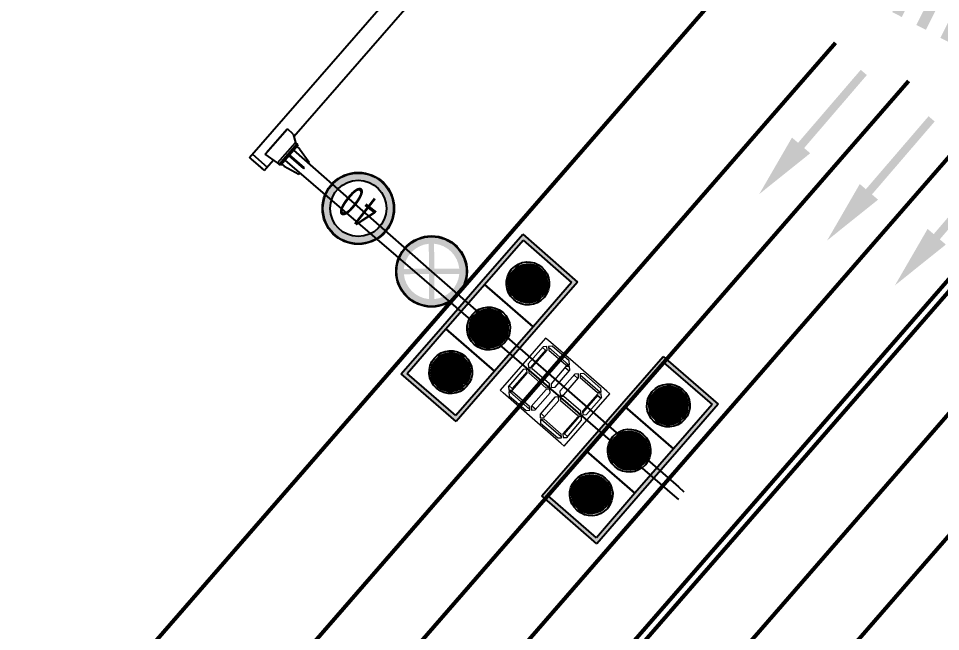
# Model space of a CAD drawing. Header units: millimetres. Extents: x 67532 to 67858, y 50657 to 50929.
# Drawn here: x 67628.37 to 67662.86, y 50736.47 to 50759.42 of the extents above; entities that cross this region are included whole.
import ezdxf

# ---------------------------------------------------------------- set-up
doc = ezdxf.new("R2010")
doc.units = ezdxf.units.MM
doc.linetypes.add('JTSS01', pattern=[6, 2, -4])
for name, color, linetype in [('@-交通信号', 7, 'Continuous'), ('@-交通标志', 7, 'Continuous'), ('@-路面边线', 7, 'Continuous')]:
    doc.layers.add(name, color=color, linetype=linetype)
doc.layers.add('@-道路标线', color=7, linetype='Continuous', lineweight=0)
doc.styles.add('标线文字样式', font='simhei.ttf')

# ---------------------------------------------------------------- blocks, each defined once
blk = doc.blocks.new('*U4')
at = {"layer": '@-路面边线'}
h = blk.add_hatch(color=256, dxfattribs=at)
h.dxf.hatch_style = 1
h.paths.add_polyline_path([(0.192, -4.01), (0.102, -0.011), (-0.297, -0.02), (-0.207, -4.019)])
blk = doc.blocks.new('*U5')
at = {"layer": '@-路面边线', "color": 0, "linetype": 'ByBlock', "lineweight": -2, "transparency": 16777216}
for p, rotation in [((67657.541, 50761.514), 151.8981054783605), ((67658.441, 50761.033), 151.89810547837), ((67659.341, 50760.553), 151.8981054783605), ((67660.24, 50760.072), 151.89810547837), ((67661.14, 50759.592), 151.89810547837), ((67662.04, 50759.112), 151.89810547837), ((67662.94, 50758.631), 151.8981054783605), ((67663.839, 50758.151), 151.8981054783605), ((67664.739, 50757.67), 151.8981054783605), ((67665.639, 50757.19), 151.8981054783605), ((67666.539, 50756.709), 151.8981054783605), ((67667.439, 50756.229), 151.8981054783605), ((67668.338, 50755.748), 151.8981054783605), ((67669.238, 50755.268), 151.8981054783605), ((67670.138, 50754.787), 151.8981054783605), ((67671.038, 50754.307), 151.8981054783605), ((67671.937, 50753.826), 151.8981054783605), ((67672.837, 50753.346), 151.8981054783605), ((67673.737, 50752.866), 151.8981054783605), ((67674.637, 50752.385), 151.8981054783605), ((67675.536, 50751.905), 151.8981054783605), ((67676.436, 50751.424), 151.8981054783605)]:
    blk.add_blockref('*U4', p, dxfattribs=dict(at, rotation=rotation))
blk = doc.blocks.new('A$C5D3B22B4')
at = {"layer": '@-交通信号'}
for p, q in [((0.441, 17.242), (1.178, 17.242)), ((0.441, 17.242), (0.441, 16.724)), ((1.178, 17.074), (0.441, 17.074)), ((1.105, 17.242), (0.515, 17.242)), ((1.105, 17.242), (0.515, 17.242)), ((0.515, 17.242), (0.515, 17.242)), ((0.515, 17.242), (0.515, 17.242)), ((0.515, 17.242), (0.515, 17.242)), ((1.178, 17.242), (1.178, 0.081)), ((-0.022, 16.635), (-0.628, 16.498)), ((0.115, 16.635), (-0.022, 16.635)), ((0.115, 16.703), (0.115, 15.694)), ((0.115, 16.703), (0.25, 16.703)), ((0.182, 16.703), (0.182, 15.694)), ((0.25, 16.703), (0.81, 16.764)), ((0.25, 16.703), (0.25, 15.694)), ((0.81, 16.764), (0.81, 15.512)), ((0.81, 15.511), (0.81, 16.694)), ((-19.019, 16.368), (-19.33, 16.367)), ((-13.857, 16.384), (-19.019, 16.368)), ((-6.759, 16.405), (-13.857, 16.384)), ((0.115, 16.441), (-6.759, 16.405)), ((-0.628, 16.498), (-0.628, 16.439)), ((-0.627, 16.22), (-0.627, 16.177)), ((-0.627, 16.22), (0.115, 16.22)), ((-19.019, 16.015), (-19.294, 16.017)), ((-13.854, 16.004), (-19.019, 16.015)), ((-6.759, 15.99), (-13.854, 16.004)), ((0.115, 15.955), (-6.759, 15.99)), ((-0.628, 15.957), (-0.628, 15.91)), ((-0.022, 15.773), (-0.628, 15.91)), ((-0.627, 16.177), (0.115, 16.177)), ((0.115, 15.773), (-0.022, 15.773)), ((0.115, 15.694), (0.25, 15.694)), ((0.515, 15.504), (0.25, 15.694)), ((0.441, 15.556), (0.441, 0.081)), ((0.515, 15.504), (0.81, 15.504))]:
    blk.add_line(p, q, dxfattribs=at)
blk = doc.blocks.new('A$C2B1B455F')
at = {"layer": '@-交通信号'}
h = blk.add_hatch(color=256, dxfattribs=at)
h.paths.add_polyline_path([(0, 2.307), (0, 0.733), (0, -0.733), (0, -2.307), (-1.816, -2.307), (-1.816, -0.733), (-1.816, 0.733), (-1.816, 2.307)])
h.paths.add_polyline_path([(-0.106, 2.2), (-0.106, 0.733), (-0.106, -0.733), (-0.106, -2.2), (-1.71, -2.2), (-1.71, -0.733), (-1.71, 0.733), (-1.71, 2.2)], flags=16)
for p, q in [((-1.816, 0.733), (-1.816, 2.307)), ((-1.816, 2.307), (0, 2.307)), ((0, 2.307), (0, 0.733)), ((-1.71, 0.733), (-1.71, 2.2)), ((-1.71, 2.2), (-0.106, 2.2)), ((-0.106, 2.2), (-0.106, 0.733)), ((-0.902, 1.535), (-1.208, 1.841)), ((-0.902, 1.547), (-1.202, 1.846)), ((-0.902, 1.559), (-1.195, 1.852)), ((-0.902, 1.571), (-1.188, 1.857)), ((-0.902, 1.583), (-1.181, 1.862)), ((-0.902, 1.595), (-1.174, 1.867)), ((-0.902, 1.607), (-1.167, 1.871)), ((-0.902, 1.619), (-1.159, 1.876)), ((-0.902, 1.631), (-1.152, 1.881)), ((-0.902, 1.643), (-1.144, 1.885)), ((-0.902, 1.655), (-1.136, 1.89)), ((-0.902, 1.667), (-1.129, 1.894)), ((-0.902, 1.679), (-1.121, 1.898)), ((-0.902, 1.691), (-1.113, 1.902)), ((-0.902, 1.703), (-1.105, 1.906)), ((-0.902, 1.715), (-1.096, 1.91)), ((-0.902, 1.727), (-1.088, 1.913)), ((-0.902, 1.739), (-1.079, 1.917)), ((-0.902, 1.751), (-1.071, 1.92)), ((-0.902, 1.763), (-1.062, 1.923)), ((-0.902, 1.776), (-1.053, 1.926)), ((-0.902, 1.788), (-1.044, 1.929)), ((-0.902, 1.8), (-1.034, 1.932)), ((-0.902, 1.812), (-1.025, 1.935)), ((-0.902, 1.824), (-1.015, 1.937)), ((-0.902, 1.836), (-1.005, 1.939)), ((-0.902, 1.848), (-0.995, 1.941)), ((-0.902, 1.86), (-0.985, 1.943)), ((-0.902, 1.872), (-0.975, 1.945)), ((-0.902, 1.884), (-0.964, 1.946)), ((-0.902, 1.896), (-0.954, 1.948)), ((-0.902, 1.908), (-0.943, 1.949)), ((-0.902, 1.92), (-0.931, 1.95)), ((-0.902, 1.932), (-0.92, 1.95)), ((-0.902, 1.944), (-0.908, 1.95)), ((-0.425, 1.467), (-0.902, 1.944)), ((-0.437, 1.467), (-0.902, 1.932)), ((-0.449, 1.467), (-0.902, 1.92)), ((-0.461, 1.467), (-0.902, 1.908)), ((-0.473, 1.467), (-0.902, 1.896)), ((-0.485, 1.467), (-0.902, 1.884)), ((-0.497, 1.467), (-0.902, 1.872)), ((-0.509, 1.467), (-0.902, 1.86)), ((-0.522, 1.467), (-0.902, 1.848)), ((-0.419, 1.473), (-0.896, 1.95)), ((-0.419, 1.486), (-0.884, 1.95)), ((-0.42, 1.498), (-0.871, 1.949)), ((-0.421, 1.511), (-0.858, 1.948)), ((-0.422, 1.525), (-0.844, 1.947)), ((-0.424, 1.539), (-0.831, 1.945)), ((-0.427, 1.553), (-0.816, 1.943)), ((-0.429, 1.568), (-0.801, 1.94)), ((-0.433, 1.584), (-0.785, 1.936)), ((-0.437, 1.6), (-0.769, 1.932)), ((-0.443, 1.618), (-0.752, 1.927)), ((-0.449, 1.636), (-0.733, 1.92)), ((-0.457, 1.656), (-0.713, 1.912)), ((-0.467, 1.678), (-0.691, 1.902)), ((-0.48, 1.704), (-0.666, 1.889)), ((-0.499, 1.734), (-0.635, 1.87)), ((-1.22, 1.467), (-1.363, 1.61)), ((-1.208, 1.467), (-1.36, 1.619)), ((-1.196, 1.467), (-1.357, 1.628)), ((-1.184, 1.467), (-1.354, 1.637)), ((-1.172, 1.467), (-1.351, 1.646)), ((-1.16, 1.467), (-1.347, 1.655)), ((-1.148, 1.467), (-1.344, 1.663)), ((-1.136, 1.467), (-1.34, 1.671)), ((-1.124, 1.467), (-1.336, 1.679)), ((-1.112, 1.467), (-1.332, 1.687)), ((-1.1, 1.467), (-1.328, 1.695)), ((-1.088, 1.467), (-1.323, 1.703)), ((-1.076, 1.467), (-1.319, 1.711)), ((-1.064, 1.467), (-1.315, 1.718)), ((-1.052, 1.467), (-1.31, 1.726)), ((-1.04, 1.467), (-1.305, 1.733)), ((-1.028, 1.467), (-1.3, 1.74)), ((-1.016, 1.467), (-1.295, 1.747)), ((-1.003, 1.467), (-1.29, 1.754)), ((-0.991, 1.467), (-1.285, 1.761)), ((-0.979, 1.467), (-1.28, 1.768)), ((-0.967, 1.467), (-1.275, 1.775)), ((-0.955, 1.467), (-1.269, 1.781)), ((-0.943, 1.467), (-1.263, 1.788)), ((-0.931, 1.467), (-1.258, 1.794)), ((-0.919, 1.467), (-1.252, 1.8)), ((-0.907, 1.467), (-1.246, 1.806)), ((-0.902, 1.474), (-1.24, 1.812)), ((-0.902, 1.486), (-1.234, 1.818)), ((-0.902, 1.498), (-1.228, 1.824)), ((-0.902, 1.51), (-1.221, 1.83)), ((-0.902, 1.522), (-1.215, 1.835)), ((-0.534, 1.467), (-0.902, 1.836)), ((-0.546, 1.467), (-0.902, 1.824)), ((-0.558, 1.467), (-0.902, 1.812)), ((-0.57, 1.467), (-0.902, 1.8)), ((-0.582, 1.467), (-0.902, 1.788)), ((-0.594, 1.467), (-0.902, 1.776)), ((-0.606, 1.467), (-0.902, 1.763)), ((-0.618, 1.467), (-0.902, 1.751)), ((-0.63, 1.467), (-0.902, 1.739)), ((-0.642, 1.467), (-0.902, 1.727)), ((-0.654, 1.467), (-0.902, 1.715)), ((-0.666, 1.467), (-0.902, 1.703)), ((-0.678, 1.467), (-0.902, 1.691)), ((-0.69, 1.467), (-0.902, 1.679)), ((-0.702, 1.467), (-0.902, 1.667)), ((-0.714, 1.467), (-0.902, 1.655)), ((-0.726, 1.467), (-0.902, 1.643)), ((-0.738, 1.467), (-0.902, 1.631)), ((-0.75, 1.467), (-0.902, 1.619)), ((-0.538, 1.785), (-0.584, 1.831)), ((-0.906, 0.985), (-1.385, 1.463)), ((-0.918, 0.985), (-1.385, 1.451)), ((-0.931, 0.985), (-1.384, 1.438)), ((-0.944, 0.986), (-1.383, 1.425)), ((-0.957, 0.988), (-1.382, 1.412)), ((-0.971, 0.99), (-1.38, 1.398)), ((-0.986, 0.992), (-1.378, 1.384)), ((-1.293, 1.467), (-1.377, 1.552)), ((-0.902, 0.992), (-1.377, 1.467)), ((-1.281, 1.467), (-1.375, 1.562)), ((-1.269, 1.467), (-1.373, 1.572)), ((-1.256, 1.467), (-1.371, 1.582)), ((-1.244, 1.467), (-1.369, 1.592)), ((-1.232, 1.467), (-1.366, 1.601)), ((-0.902, 1.004), (-1.365, 1.467)), ((-0.902, 1.016), (-1.353, 1.467)), ((-0.902, 1.029), (-1.341, 1.467)), ((-0.902, 1.041), (-1.329, 1.467)), ((-0.902, 1.053), (-1.317, 1.467)), ((-0.902, 1.065), (-1.305, 1.467)), ((-0.902, 1.077), (-1.293, 1.467)), ((-0.902, 1.089), (-1.281, 1.467)), ((-0.902, 1.101), (-1.269, 1.467)), ((-0.902, 1.113), (-1.256, 1.467)), ((-0.902, 1.125), (-1.244, 1.467)), ((-0.902, 1.137), (-1.232, 1.467)), ((-0.902, 1.149), (-1.22, 1.467)), ((-0.902, 1.161), (-1.208, 1.467)), ((-0.902, 1.173), (-1.196, 1.467)), ((-0.902, 1.185), (-1.184, 1.467)), ((-0.902, 1.197), (-1.172, 1.467)), ((-0.902, 1.209), (-1.16, 1.467)), ((-0.902, 1.221), (-1.148, 1.467)), ((-0.902, 1.233), (-1.136, 1.467)), ((-0.902, 1.245), (-1.124, 1.467)), ((-0.902, 1.257), (-1.112, 1.467)), ((-0.902, 1.269), (-1.1, 1.467)), ((-0.902, 1.282), (-1.088, 1.467)), ((-0.902, 1.294), (-1.076, 1.467)), ((-0.902, 1.306), (-1.064, 1.467)), ((-0.902, 1.318), (-1.052, 1.467)), ((-0.902, 1.33), (-1.04, 1.467)), ((-0.902, 1.342), (-1.028, 1.467)), ((-0.902, 1.354), (-1.016, 1.467)), ((-0.902, 1.366), (-1.003, 1.467)), ((-0.902, 1.378), (-0.991, 1.467)), ((-0.902, 1.39), (-0.979, 1.467)), ((-0.902, 1.402), (-0.967, 1.467)), ((-0.902, 1.414), (-0.955, 1.467)), ((-0.902, 1.426), (-0.943, 1.467)), ((-0.902, 1.438), (-0.931, 1.467)), ((-0.902, 1.45), (-0.919, 1.467)), ((-0.902, 1.462), (-0.907, 1.467)), ((-0.763, 1.467), (-0.902, 1.607)), ((-0.775, 1.467), (-0.902, 1.595)), ((-0.787, 1.467), (-0.902, 1.583)), ((-0.799, 1.467), (-0.902, 1.571)), ((-0.811, 1.467), (-0.902, 1.559)), ((-0.823, 1.467), (-0.902, 1.547)), ((-0.835, 1.467), (-0.902, 1.535)), ((-0.847, 1.467), (-0.902, 1.522)), ((-0.859, 1.467), (-0.902, 1.51)), ((-0.871, 1.467), (-0.902, 1.498)), ((-0.883, 1.467), (-0.902, 1.486)), ((-0.895, 1.467), (-0.902, 1.474)), ((-0.563, 1.123), (-0.902, 1.462)), ((-0.569, 1.117), (-0.902, 1.45)), ((-0.575, 1.112), (-0.902, 1.438)), ((-0.582, 1.106), (-0.902, 1.426)), ((-0.588, 1.1), (-0.902, 1.414)), ((-0.595, 1.095), (-0.902, 1.402)), ((-0.601, 1.089), (-0.902, 1.39)), ((-0.557, 1.129), (-0.895, 1.467)), ((-0.551, 1.136), (-0.883, 1.467)), ((-0.545, 1.142), (-0.871, 1.467)), ((-0.54, 1.148), (-0.859, 1.467)), ((-0.534, 1.155), (-0.847, 1.467)), ((-0.528, 1.161), (-0.835, 1.467)), ((-0.523, 1.168), (-0.823, 1.467)), ((-0.518, 1.175), (-0.811, 1.467)), ((-0.513, 1.181), (-0.799, 1.467)), ((-0.508, 1.188), (-0.787, 1.467)), ((-0.503, 1.196), (-0.775, 1.467)), ((-0.498, 1.203), (-0.763, 1.467)), ((-0.493, 1.21), (-0.75, 1.467)), ((-0.489, 1.218), (-0.738, 1.467)), ((-0.484, 1.225), (-0.726, 1.467)), ((-0.48, 1.233), (-0.714, 1.467)), ((-0.475, 1.241), (-0.702, 1.467)), ((-0.471, 1.249), (-0.69, 1.467)), ((-0.467, 1.257), (-0.678, 1.467)), ((-0.463, 1.265), (-0.666, 1.467)), ((-0.46, 1.273), (-0.654, 1.467)), ((-0.456, 1.282), (-0.642, 1.467)), ((-0.453, 1.29), (-0.63, 1.467)), ((-0.449, 1.299), (-0.618, 1.467)), ((-0.446, 1.308), (-0.606, 1.467)), ((-0.443, 1.317), (-0.594, 1.467)), ((-0.44, 1.326), (-0.582, 1.467)), ((-0.437, 1.335), (-0.57, 1.467)), ((-0.435, 1.345), (-0.558, 1.467)), ((-0.432, 1.354), (-0.546, 1.467)), ((-0.43, 1.364), (-0.534, 1.467)), ((-0.428, 1.374), (-0.522, 1.467)), ((-0.426, 1.384), (-0.509, 1.467)), ((-0.424, 1.394), (-0.497, 1.467)), ((-0.423, 1.405), (-0.485, 1.467)), ((-0.422, 1.416), (-0.473, 1.467)), ((-1.001, 0.995), (-1.375, 1.369)), ((-1.016, 0.998), (-1.371, 1.353)), ((-1.032, 1.002), (-1.367, 1.337)), ((-1.05, 1.008), (-1.362, 1.32)), ((-1.068, 1.014), (-1.355, 1.301)), ((-1.088, 1.022), (-1.348, 1.281)), ((-1.11, 1.031), (-1.338, 1.26)), ((-1.134, 1.044), (-1.325, 1.235)), ((-1.164, 1.062), (-1.307, 1.205)), ((-1.209, 1.095), (-1.274, 1.16)), ((-0.608, 1.084), (-0.902, 1.378)), ((-0.615, 1.079), (-0.902, 1.366)), ((-0.622, 1.074), (-0.902, 1.354)), ((-0.629, 1.069), (-0.902, 1.342)), ((-0.636, 1.064), (-0.902, 1.33)), ((-0.644, 1.059), (-0.902, 1.318)), ((-0.651, 1.055), (-0.902, 1.306)), ((-0.659, 1.05), (-0.902, 1.294)), ((-0.666, 1.046), (-0.902, 1.282)), ((-0.674, 1.042), (-0.902, 1.269)), ((-0.682, 1.037), (-0.902, 1.257)), ((-0.69, 1.033), (-0.902, 1.245)), ((-0.698, 1.03), (-0.902, 1.233)), ((-0.706, 1.026), (-0.902, 1.221)), ((-0.715, 1.022), (-0.902, 1.209)), ((-0.723, 1.019), (-0.902, 1.197)), ((-0.732, 1.015), (-0.902, 1.185)), ((-0.741, 1.012), (-0.902, 1.173)), ((-0.75, 1.009), (-0.902, 1.161)), ((-0.759, 1.006), (-0.902, 1.149)), ((-0.768, 1.003), (-0.902, 1.137)), ((-0.778, 1.001), (-0.902, 1.125)), ((-0.787, 0.998), (-0.902, 1.113)), ((-0.797, 0.996), (-0.902, 1.101)), ((-0.807, 0.994), (-0.902, 1.089)), ((-0.817, 0.992), (-0.902, 1.077)), ((-0.827, 0.99), (-0.902, 1.065)), ((-0.838, 0.989), (-0.902, 1.053)), ((-0.849, 0.987), (-0.902, 1.041)), ((-0.86, 0.986), (-0.902, 1.029)), ((-0.871, 0.985), (-0.902, 1.016)), ((-0.882, 0.985), (-0.902, 1.004)), ((-1.816, -0.733), (-1.816, 0.733)), ((-1.71, 0.733), (-0.106, 0.733)), ((-1.71, -0.733), (-1.71, 0.733)), ((-0.106, 0.733), (-1.71, 0.733)), ((-0.106, 0.733), (-0.106, -0.733)), ((0, 0.733), (0, -0.733)), ((-0.902, 0.25), (-1.113, 0.46)), ((-0.902, 0.262), (-1.105, 0.464)), ((-0.902, 0.274), (-1.096, 0.468)), ((-0.902, 0.286), (-1.088, 0.472)), ((-0.902, 0.298), (-1.079, 0.475)), ((-0.902, 0.31), (-1.071, 0.478)), ((-0.902, 0.322), (-1.062, 0.482)), ((-0.902, 0.334), (-1.053, 0.485)), ((-0.902, 0.346), (-1.044, 0.488)), ((-0.902, 0.358), (-1.034, 0.49)), ((-0.902, 0.37), (-1.025, 0.493)), ((-0.902, 0.382), (-1.015, 0.495)), ((-0.902, 0.394), (-1.005, 0.498)), ((-0.902, 0.406), (-0.995, 0.5)), ((-0.902, 0.418), (-0.985, 0.502)), ((-0.902, 0.43), (-0.975, 0.503)), ((-0.902, 0.442), (-0.964, 0.505)), ((-0.902, 0.454), (-0.954, 0.506)), ((-0.902, 0.466), (-0.943, 0.507)), ((-0.902, 0.478), (-0.931, 0.508)), ((-0.902, 0.491), (-0.92, 0.509)), ((-0.902, 0.503), (-0.908, 0.509)), ((-0.425, 0.026), (-0.902, 0.503)), ((-0.437, 0.026), (-0.902, 0.491)), ((-0.449, 0.026), (-0.902, 0.478)), ((-0.461, 0.026), (-0.902, 0.466)), ((-0.419, 0.032), (-0.896, 0.509)), ((-0.419, 0.044), (-0.884, 0.509)), ((-0.42, 0.057), (-0.871, 0.508)), ((-0.421, 0.07), (-0.858, 0.507)), ((-0.422, 0.083), (-0.844, 0.505)), ((-0.424, 0.097), (-0.831, 0.504)), ((-0.427, 0.112), (-0.816, 0.501)), ((-0.429, 0.127), (-0.801, 0.498)), ((-0.433, 0.142), (-0.785, 0.495)), ((-0.437, 0.159), (-0.769, 0.49)), ((-0.443, 0.176), (-0.752, 0.485)), ((-0.449, 0.195), (-0.733, 0.478)), ((-0.457, 0.215), (-0.713, 0.47)), ((-0.467, 0.237), (-0.691, 0.46)), ((-1.124, 0.026), (-1.336, 0.238)), ((-1.112, 0.026), (-1.332, 0.246)), ((-1.1, 0.026), (-1.328, 0.254)), ((-1.088, 0.026), (-1.323, 0.262)), ((-1.076, 0.026), (-1.319, 0.269)), ((-1.064, 0.026), (-1.315, 0.277)), ((-1.052, 0.026), (-1.31, 0.284)), ((-1.04, 0.026), (-1.305, 0.291)), ((-1.028, 0.026), (-1.3, 0.299)), ((-1.016, 0.026), (-1.295, 0.306)), ((-1.003, 0.026), (-1.29, 0.313)), ((-0.991, 0.026), (-1.285, 0.32)), ((-0.979, 0.026), (-1.28, 0.326)), ((-0.967, 0.026), (-1.275, 0.333)), ((-0.955, 0.026), (-1.269, 0.34)), ((-0.943, 0.026), (-1.263, 0.346)), ((-0.931, 0.026), (-1.258, 0.352)), ((-0.919, 0.026), (-1.252, 0.359)), ((-0.907, 0.026), (-1.246, 0.365)), ((-0.902, 0.033), (-1.24, 0.371)), ((-0.902, 0.045), (-1.234, 0.377)), ((-0.902, 0.057), (-1.228, 0.382)), ((-0.902, 0.069), (-1.221, 0.388)), ((-0.902, 0.081), (-1.215, 0.394)), ((-0.902, 0.093), (-1.208, 0.399)), ((-0.902, 0.105), (-1.202, 0.405)), ((-0.902, 0.117), (-1.195, 0.41)), ((-0.902, 0.129), (-1.188, 0.415)), ((-0.902, 0.141), (-1.181, 0.42)), ((-0.902, 0.153), (-1.174, 0.425)), ((-0.902, 0.165), (-1.167, 0.43)), ((-0.902, 0.177), (-1.159, 0.435)), ((-0.902, 0.189), (-1.152, 0.439)), ((-0.902, 0.201), (-1.144, 0.444)), ((-0.902, 0.213), (-1.136, 0.448)), ((-0.902, 0.225), (-1.129, 0.452)), ((-0.902, 0.238), (-1.121, 0.456)), ((-0.473, 0.026), (-0.902, 0.454)), ((-0.485, 0.026), (-0.902, 0.442)), ((-0.497, 0.026), (-0.902, 0.43)), ((-0.509, 0.026), (-0.902, 0.418)), ((-0.522, 0.026), (-0.902, 0.406)), ((-0.534, 0.026), (-0.902, 0.394)), ((-0.546, 0.026), (-0.902, 0.382)), ((-0.558, 0.026), (-0.902, 0.37)), ((-0.57, 0.026), (-0.902, 0.358)), ((-0.582, 0.026), (-0.902, 0.346)), ((-0.594, 0.026), (-0.902, 0.334)), ((-0.606, 0.026), (-0.902, 0.322)), ((-0.618, 0.026), (-0.902, 0.31)), ((-0.63, 0.026), (-0.902, 0.298)), ((-0.642, 0.026), (-0.902, 0.286)), ((-0.654, 0.026), (-0.902, 0.274)), ((-0.666, 0.026), (-0.902, 0.262)), ((-0.678, 0.026), (-0.902, 0.25)), ((-0.69, 0.026), (-0.902, 0.238)), ((-0.48, 0.262), (-0.666, 0.447)), ((-0.499, 0.293), (-0.635, 0.428)), ((-0.538, 0.344), (-0.584, 0.39)), ((-1.377, 0.026), (-1.385, 0.034)), ((-0.906, -0.457), (-1.385, 0.022)), ((-0.918, -0.457), (-1.385, 0.009)), ((-1.353, 0.026), (-1.384, 0.057)), ((-1.365, 0.026), (-1.384, 0.045)), ((-1.341, 0.026), (-1.383, 0.068)), ((-1.329, 0.026), (-1.382, 0.079)), ((-1.317, 0.026), (-1.381, 0.09)), ((-1.305, 0.026), (-1.379, 0.1)), ((-1.293, 0.026), (-1.377, 0.111)), ((-0.902, -0.449), (-1.377, 0.026)), ((-1.281, 0.026), (-1.375, 0.121)), ((-1.269, 0.026), (-1.373, 0.131)), ((-1.256, 0.026), (-1.371, 0.14)), ((-1.244, 0.026), (-1.369, 0.15)), ((-1.232, 0.026), (-1.366, 0.159)), ((-0.902, -0.437), (-1.365, 0.026)), ((-1.22, 0.026), (-1.363, 0.169)), ((-1.208, 0.026), (-1.36, 0.178)), ((-1.196, 0.026), (-1.357, 0.187)), ((-1.184, 0.026), (-1.354, 0.196)), ((-0.902, -0.425), (-1.353, 0.026)), ((-1.172, 0.026), (-1.351, 0.204)), ((-1.16, 0.026), (-1.347, 0.213)), ((-1.148, 0.026), (-1.344, 0.221)), ((-0.902, -0.413), (-1.341, 0.026)), ((-1.136, 0.026), (-1.34, 0.23)), ((-0.902, -0.401), (-1.329, 0.026)), ((-0.902, -0.389), (-1.317, 0.026)), ((-0.902, -0.377), (-1.305, 0.026)), ((-0.902, -0.365), (-1.293, 0.026)), ((-0.902, -0.353), (-1.281, 0.026)), ((-0.902, -0.341), (-1.269, 0.026)), ((-0.902, -0.329), (-1.256, 0.026)), ((-0.902, -0.317), (-1.244, 0.026)), ((-0.902, -0.305), (-1.232, 0.026)), ((-0.902, -0.293), (-1.22, 0.026)), ((-0.902, -0.281), (-1.208, 0.026)), ((-0.902, -0.269), (-1.196, 0.026)), ((-0.902, -0.256), (-1.184, 0.026)), ((-0.902, -0.244), (-1.172, 0.026)), ((-0.902, -0.232), (-1.16, 0.026)), ((-0.902, -0.22), (-1.148, 0.026)), ((-0.902, -0.208), (-1.136, 0.026)), ((-0.902, -0.196), (-1.124, 0.026)), ((-0.902, -0.184), (-1.112, 0.026)), ((-0.902, -0.172), (-1.1, 0.026)), ((-0.902, -0.16), (-1.088, 0.026)), ((-0.902, -0.148), (-1.076, 0.026)), ((-0.902, -0.136), (-1.064, 0.026)), ((-0.902, -0.124), (-1.052, 0.026)), ((-0.902, -0.112), (-1.04, 0.026)), ((-0.902, -0.1), (-1.028, 0.026)), ((-0.902, -0.088), (-1.016, 0.026)), ((-0.902, -0.076), (-1.003, 0.026)), ((-0.902, -0.064), (-0.991, 0.026)), ((-0.902, -0.052), (-0.979, 0.026)), ((-0.902, -0.04), (-0.967, 0.026)), ((-0.902, -0.028), (-0.955, 0.026)), ((-0.902, -0.016), (-0.943, 0.026)), ((-0.902, -0.003), (-0.931, 0.026)), ((-0.902, 0.009), (-0.919, 0.026)), ((-0.902, 0.021), (-0.907, 0.026)), ((-0.702, 0.026), (-0.902, 0.225)), ((-0.714, 0.026), (-0.902, 0.213)), ((-0.726, 0.026), (-0.902, 0.201)), ((-0.738, 0.026), (-0.902, 0.189)), ((-0.75, 0.026), (-0.902, 0.177)), ((-0.763, 0.026), (-0.902, 0.165)), ((-0.775, 0.026), (-0.902, 0.153)), ((-0.787, 0.026), (-0.902, 0.141)), ((-0.799, 0.026), (-0.902, 0.129)), ((-0.811, 0.026), (-0.902, 0.117)), ((-0.823, 0.026), (-0.902, 0.105)), ((-0.835, 0.026), (-0.902, 0.093)), ((-0.847, 0.026), (-0.902, 0.081)), ((-0.859, 0.026), (-0.902, 0.069)), ((-0.871, 0.026), (-0.902, 0.057)), ((-0.883, 0.026), (-0.902, 0.045)), ((-0.895, 0.026), (-0.902, 0.033)), ((-0.563, -0.318), (-0.902, 0.021)), ((-0.569, -0.324), (-0.902, 0.009)), ((-0.557, -0.312), (-0.895, 0.026)), ((-0.551, -0.306), (-0.883, 0.026)), ((-0.545, -0.3), (-0.871, 0.026)), ((-0.54, -0.294), (-0.859, 0.026)), ((-0.534, -0.287), (-0.847, 0.026)), ((-0.528, -0.28), (-0.835, 0.026)), ((-0.523, -0.274), (-0.823, 0.026)), ((-0.518, -0.267), (-0.811, 0.026)), ((-0.513, -0.26), (-0.799, 0.026)), ((-0.508, -0.253), (-0.787, 0.026)), ((-0.503, -0.246), (-0.775, 0.026)), ((-0.498, -0.239), (-0.763, 0.026)), ((-0.493, -0.231), (-0.75, 0.026)), ((-0.489, -0.224), (-0.738, 0.026)), ((-0.484, -0.216), (-0.726, 0.026)), ((-0.48, -0.209), (-0.714, 0.026)), ((-0.475, -0.201), (-0.702, 0.026)), ((-0.471, -0.193), (-0.69, 0.026)), ((-0.467, -0.185), (-0.678, 0.026)), ((-0.463, -0.177), (-0.666, 0.026)), ((-0.46, -0.169), (-0.654, 0.026)), ((-0.456, -0.16), (-0.642, 0.026)), ((-0.453, -0.152), (-0.63, 0.026)), ((-0.449, -0.143), (-0.618, 0.026)), ((-0.446, -0.134), (-0.606, 0.026)), ((-0.443, -0.125), (-0.594, 0.026)), ((-0.44, -0.116), (-0.582, 0.026)), ((-0.437, -0.107), (-0.57, 0.026)), ((-0.435, -0.097), (-0.558, 0.026)), ((-0.432, -0.087), (-0.546, 0.026)), ((-0.43, -0.078), (-0.534, 0.026)), ((-0.428, -0.068), (-0.522, 0.026)), ((-0.426, -0.058), (-0.509, 0.026)), ((-0.424, -0.047), (-0.497, 0.026)), ((-0.423, -0.037), (-0.485, 0.026)), ((-0.422, -0.026), (-0.473, 0.026)), ((-0.421, -0.015), (-0.461, 0.026)), ((-0.42, -0.004), (-0.449, 0.026)), ((-0.419, 0.008), (-0.437, 0.026)), ((-0.419, 0.02), (-0.425, 0.026)), ((-0.931, -0.456), (-1.384, -0.003)), ((-0.944, -0.455), (-1.383, -0.016)), ((-0.957, -0.454), (-1.382, -0.03)), ((-0.971, -0.452), (-1.38, -0.044)), ((-0.986, -0.45), (-1.378, -0.058)), ((-1.001, -0.447), (-1.375, -0.073)), ((-1.016, -0.443), (-1.371, -0.088)), ((-1.032, -0.439), (-1.367, -0.105)), ((-1.05, -0.434), (-1.362, -0.122)), ((-1.068, -0.428), (-1.355, -0.14)), ((-1.088, -0.42), (-1.348, -0.16)), ((-1.11, -0.41), (-1.338, -0.182)), ((-1.134, -0.397), (-1.325, -0.207)), ((-0.575, -0.33), (-0.902, -0.003)), ((-0.582, -0.336), (-0.902, -0.016)), ((-0.588, -0.341), (-0.902, -0.028)), ((-0.595, -0.347), (-0.902, -0.04)), ((-0.601, -0.352), (-0.902, -0.052)), ((-0.608, -0.358), (-0.902, -0.064)), ((-0.615, -0.363), (-0.902, -0.076)), ((-0.622, -0.368), (-0.902, -0.088)), ((-0.629, -0.373), (-0.902, -0.1)), ((-0.636, -0.378), (-0.902, -0.112)), ((-0.644, -0.382), (-0.902, -0.124)), ((-0.651, -0.387), (-0.902, -0.136)), ((-0.659, -0.391), (-0.902, -0.148)), ((-0.666, -0.396), (-0.902, -0.16)), ((-0.674, -0.4), (-0.902, -0.172)), ((-0.682, -0.404), (-0.902, -0.184)), ((-0.69, -0.408), (-0.902, -0.196)), ((-0.698, -0.412), (-0.902, -0.208)), ((-0.706, -0.416), (-0.902, -0.22)), ((-1.164, -0.38), (-1.307, -0.237)), ((-1.209, -0.347), (-1.274, -0.282)), ((-0.715, -0.419), (-0.902, -0.232)), ((-0.723, -0.423), (-0.902, -0.244)), ((-0.732, -0.426), (-0.902, -0.256)), ((-0.741, -0.43), (-0.902, -0.269)), ((-0.75, -0.433), (-0.902, -0.281)), ((-0.759, -0.436), (-0.902, -0.293)), ((-0.768, -0.438), (-0.902, -0.305)), ((-0.778, -0.441), (-0.902, -0.317)), ((-0.787, -0.443), (-0.902, -0.329)), ((-0.797, -0.446), (-0.902, -0.341)), ((-0.807, -0.448), (-0.902, -0.353)), ((-0.817, -0.45), (-0.902, -0.365)), ((-0.827, -0.451), (-0.902, -0.377)), ((-0.838, -0.453), (-0.902, -0.389)), ((-0.849, -0.454), (-0.902, -0.401)), ((-0.86, -0.455), (-0.902, -0.413)), ((-0.871, -0.456), (-0.902, -0.425)), ((-0.882, -0.457), (-0.902, -0.437)), ((-0.894, -0.457), (-0.902, -0.449)), ((-1.816, -2.307), (-1.816, -0.733)), ((-0.106, -0.733), (-1.71, -0.733)), ((-1.71, -0.733), (-0.106, -0.733)), ((-1.71, -2.2), (-1.71, -0.733)), ((-0.106, -0.733), (-0.106, -2.2)), ((0, -0.733), (0, -2.307)), ((-0.943, -1.466), (-1.263, -1.146)), ((-0.931, -1.466), (-1.258, -1.139)), ((-0.919, -1.466), (-1.252, -1.133)), ((-0.907, -1.466), (-1.246, -1.127)), ((-0.902, -1.459), (-1.24, -1.121)), ((-0.902, -1.447), (-1.234, -1.115)), ((-0.902, -1.435), (-1.228, -1.109)), ((-0.902, -1.423), (-1.221, -1.104)), ((-0.902, -1.411), (-1.215, -1.098)), ((-0.902, -1.399), (-1.208, -1.093)), ((-0.902, -1.387), (-1.202, -1.087)), ((-0.902, -1.375), (-1.195, -1.082)), ((-0.902, -1.363), (-1.188, -1.077)), ((-0.902, -1.351), (-1.181, -1.072)), ((-0.902, -1.339), (-1.174, -1.067)), ((-0.902, -1.327), (-1.167, -1.062)), ((-0.902, -1.315), (-1.159, -1.057)), ((-0.902, -1.303), (-1.152, -1.053)), ((-0.902, -1.291), (-1.144, -1.048)), ((-0.902, -1.278), (-1.136, -1.044)), ((-0.902, -1.266), (-1.129, -1.04)), ((-0.902, -1.254), (-1.121, -1.035)), ((-0.902, -1.242), (-1.113, -1.031)), ((-0.902, -1.23), (-1.105, -1.028)), ((-0.902, -1.218), (-1.096, -1.024)), ((-0.902, -1.206), (-1.088, -1.02)), ((-0.902, -1.194), (-1.079, -1.017)), ((-0.902, -1.182), (-1.071, -1.013)), ((-0.902, -1.17), (-1.062, -1.01)), ((-0.902, -1.158), (-1.053, -1.007)), ((-0.902, -1.146), (-1.044, -1.004)), ((-0.902, -1.134), (-1.034, -1.002)), ((-0.902, -1.122), (-1.025, -0.999)), ((-0.902, -1.11), (-1.015, -0.996)), ((-0.902, -1.098), (-1.005, -0.994)), ((-0.902, -1.086), (-0.995, -0.992)), ((-0.902, -1.074), (-0.985, -0.99)), ((-0.902, -1.062), (-0.975, -0.989)), ((-0.902, -1.05), (-0.964, -0.987)), ((-0.902, -1.038), (-0.954, -0.986)), ((-0.902, -1.025), (-0.943, -0.985)), ((-0.902, -1.013), (-0.931, -0.984)), ((-0.902, -1.001), (-0.92, -0.983)), ((-0.902, -0.989), (-0.908, -0.983)), ((-0.425, -1.466), (-0.902, -0.989)), ((-0.437, -1.466), (-0.902, -1.001)), ((-0.449, -1.466), (-0.902, -1.013)), ((-0.461, -1.466), (-0.902, -1.025)), ((-0.473, -1.466), (-0.902, -1.038)), ((-0.485, -1.466), (-0.902, -1.05)), ((-0.497, -1.466), (-0.902, -1.062)), ((-0.509, -1.466), (-0.902, -1.074)), ((-0.522, -1.466), (-0.902, -1.086)), ((-0.534, -1.466), (-0.902, -1.098)), ((-0.546, -1.466), (-0.902, -1.11)), ((-0.558, -1.466), (-0.902, -1.122)), ((-0.57, -1.466), (-0.902, -1.134)), ((-0.582, -1.466), (-0.902, -1.146)), ((-0.419, -1.46), (-0.896, -0.983)), ((-0.419, -1.448), (-0.884, -0.983)), ((-0.42, -1.435), (-0.871, -0.984)), ((-0.421, -1.422), (-0.858, -0.985)), ((-0.422, -1.409), (-0.844, -0.986)), ((-0.424, -1.395), (-0.831, -0.988)), ((-0.427, -1.38), (-0.816, -0.991)), ((-0.429, -1.365), (-0.801, -0.994)), ((-0.433, -1.35), (-0.785, -0.997)), ((-0.437, -1.333), (-0.769, -1.002)), ((-0.443, -1.316), (-0.752, -1.007)), ((-0.449, -1.297), (-0.733, -1.013)), ((-0.457, -1.277), (-0.713, -1.021)), ((-0.467, -1.255), (-0.691, -1.031)), ((-0.48, -1.23), (-0.666, -1.045)), ((-0.499, -1.199), (-0.635, -1.064)), ((-0.538, -1.148), (-0.584, -1.102)), ((-1.281, -1.466), (-1.375, -1.371)), ((-1.269, -1.466), (-1.373, -1.361)), ((-1.256, -1.466), (-1.371, -1.351)), ((-1.244, -1.466), (-1.369, -1.342)), ((-1.232, -1.466), (-1.366, -1.332)), ((-1.22, -1.466), (-1.363, -1.323)), ((-1.208, -1.466), (-1.36, -1.314)), ((-1.196, -1.466), (-1.357, -1.305)), ((-1.184, -1.466), (-1.354, -1.296)), ((-1.172, -1.466), (-1.351, -1.288)), ((-1.16, -1.466), (-1.347, -1.279)), ((-1.148, -1.466), (-1.344, -1.271)), ((-1.136, -1.466), (-1.34, -1.262)), ((-1.124, -1.466), (-1.336, -1.254)), ((-1.112, -1.466), (-1.332, -1.246)), ((-1.1, -1.466), (-1.328, -1.238)), ((-1.088, -1.466), (-1.323, -1.23)), ((-1.076, -1.466), (-1.319, -1.223)), ((-1.064, -1.466), (-1.315, -1.215)), ((-1.052, -1.466), (-1.31, -1.208)), ((-1.04, -1.466), (-1.305, -1.2)), ((-1.028, -1.466), (-1.3, -1.193)), ((-1.016, -1.466), (-1.295, -1.186)), ((-1.003, -1.466), (-1.29, -1.179)), ((-0.991, -1.466), (-1.285, -1.172)), ((-0.979, -1.466), (-1.28, -1.165)), ((-0.967, -1.466), (-1.275, -1.159)), ((-0.955, -1.466), (-1.269, -1.152)), ((-0.594, -1.466), (-0.902, -1.158)), ((-0.606, -1.466), (-0.902, -1.17)), ((-0.618, -1.466), (-0.902, -1.182)), ((-0.63, -1.466), (-0.902, -1.194)), ((-0.642, -1.466), (-0.902, -1.206)), ((-0.654, -1.466), (-0.902, -1.218)), ((-0.666, -1.466), (-0.902, -1.23)), ((-0.678, -1.466), (-0.902, -1.242)), ((-0.69, -1.466), (-0.902, -1.254)), ((-0.702, -1.466), (-0.902, -1.266)), ((-0.714, -1.466), (-0.902, -1.278)), ((-0.726, -1.466), (-0.902, -1.291)), ((-0.738, -1.466), (-0.902, -1.303)), ((-0.75, -1.466), (-0.902, -1.315)), ((-0.763, -1.466), (-0.902, -1.327)), ((-0.775, -1.466), (-0.902, -1.339)), ((-0.787, -1.466), (-0.902, -1.351)), ((-0.799, -1.466), (-0.902, -1.363)), ((-0.811, -1.466), (-0.902, -1.375)), ((-0.906, -1.949), (-1.385, -1.47)), ((-0.918, -1.949), (-1.385, -1.483)), ((-0.931, -1.948), (-1.384, -1.495)), ((-0.944, -1.947), (-1.383, -1.508)), ((-0.957, -1.946), (-1.382, -1.522)), ((-0.971, -1.944), (-1.38, -1.535)), ((-0.986, -1.942), (-1.378, -1.55)), ((-1.293, -1.466), (-1.377, -1.381)), ((-0.902, -1.941), (-1.377, -1.466)), ((-1.001, -1.939), (-1.375, -1.565)), ((-1.016, -1.935), (-1.371, -1.58)), ((-1.032, -1.931), (-1.367, -1.597)), ((-0.902, -1.929), (-1.365, -1.466)), ((-0.902, -1.917), (-1.353, -1.466)), ((-0.902, -1.905), (-1.341, -1.466)), ((-0.902, -1.893), (-1.329, -1.466)), ((-0.902, -1.881), (-1.317, -1.466)), ((-0.902, -1.869), (-1.305, -1.466)), ((-0.902, -1.857), (-1.293, -1.466)), ((-0.902, -1.845), (-1.281, -1.466)), ((-0.902, -1.833), (-1.269, -1.466)), ((-0.902, -1.821), (-1.256, -1.466)), ((-0.902, -1.809), (-1.244, -1.466)), ((-0.902, -1.797), (-1.232, -1.466)), ((-0.902, -1.785), (-1.22, -1.466)), ((-0.902, -1.772), (-1.208, -1.466)), ((-0.902, -1.76), (-1.196, -1.466)), ((-0.902, -1.748), (-1.184, -1.466)), ((-0.902, -1.736), (-1.172, -1.466)), ((-0.902, -1.724), (-1.16, -1.466)), ((-0.902, -1.712), (-1.148, -1.466)), ((-0.902, -1.7), (-1.136, -1.466)), ((-0.902, -1.688), (-1.124, -1.466)), ((-0.902, -1.676), (-1.112, -1.466)), ((-0.902, -1.664), (-1.1, -1.466)), ((-0.902, -1.652), (-1.088, -1.466)), ((-0.902, -1.64), (-1.076, -1.466)), ((-0.902, -1.628), (-1.064, -1.466)), ((-0.902, -1.616), (-1.052, -1.466)), ((-0.902, -1.604), (-1.04, -1.466)), ((-0.902, -1.592), (-1.028, -1.466)), ((-0.902, -1.58), (-1.016, -1.466)), ((-0.902, -1.568), (-1.003, -1.466)), ((-0.902, -1.556), (-0.991, -1.466)), ((-0.902, -1.544), (-0.979, -1.466)), ((-0.902, -1.531), (-0.967, -1.466)), ((-0.902, -1.519), (-0.955, -1.466)), ((-0.902, -1.507), (-0.943, -1.466)), ((-0.902, -1.495), (-0.931, -1.466)), ((-0.902, -1.483), (-0.919, -1.466)), ((-0.902, -1.471), (-0.907, -1.466)), ((-0.823, -1.466), (-0.902, -1.387)), ((-0.835, -1.466), (-0.902, -1.399)), ((-0.847, -1.466), (-0.902, -1.411)), ((-0.859, -1.466), (-0.902, -1.423)), ((-0.871, -1.466), (-0.902, -1.435)), ((-0.883, -1.466), (-0.902, -1.447)), ((-0.895, -1.466), (-0.902, -1.459)), ((-0.563, -1.81), (-0.902, -1.471)), ((-0.569, -1.816), (-0.902, -1.483)), ((-0.575, -1.822), (-0.902, -1.495)), ((-0.582, -1.828), (-0.902, -1.507)), ((-0.588, -1.833), (-0.902, -1.519)), ((-0.595, -1.839), (-0.902, -1.531)), ((-0.601, -1.844), (-0.902, -1.544)), ((-0.608, -1.849), (-0.902, -1.556)), ((-0.615, -1.855), (-0.902, -1.568)), ((-0.622, -1.86), (-0.902, -1.58)), ((-0.629, -1.865), (-0.902, -1.592)), ((-0.636, -1.869), (-0.902, -1.604)), ((-0.557, -1.804), (-0.895, -1.466)), ((-0.551, -1.798), (-0.883, -1.466)), ((-0.545, -1.792), (-0.871, -1.466)), ((-0.54, -1.785), (-0.859, -1.466)), ((-0.534, -1.779), (-0.847, -1.466)), ((-0.528, -1.772), (-0.835, -1.466)), ((-0.523, -1.766), (-0.823, -1.466)), ((-0.518, -1.759), (-0.811, -1.466)), ((-0.513, -1.752), (-0.799, -1.466)), ((-0.508, -1.745), (-0.787, -1.466)), ((-0.503, -1.738), (-0.775, -1.466)), ((-0.498, -1.731), (-0.763, -1.466)), ((-0.493, -1.723), (-0.75, -1.466)), ((-0.489, -1.716), (-0.738, -1.466)), ((-0.484, -1.708), (-0.726, -1.466)), ((-0.48, -1.701), (-0.714, -1.466)), ((-0.475, -1.693), (-0.702, -1.466)), ((-0.471, -1.685), (-0.69, -1.466)), ((-0.467, -1.677), (-0.678, -1.466)), ((-0.463, -1.669), (-0.666, -1.466)), ((-0.46, -1.66), (-0.654, -1.466)), ((-0.456, -1.652), (-0.642, -1.466)), ((-0.453, -1.643), (-0.63, -1.466)), ((-0.449, -1.635), (-0.618, -1.466)), ((-0.446, -1.626), (-0.606, -1.466)), ((-0.443, -1.617), (-0.594, -1.466)), ((-0.44, -1.608), (-0.582, -1.466)), ((-0.437, -1.598), (-0.57, -1.466)), ((-0.435, -1.589), (-0.558, -1.466)), ((-0.432, -1.579), (-0.546, -1.466)), ((-0.43, -1.57), (-0.534, -1.466)), ((-0.428, -1.56), (-0.522, -1.466)), ((-0.426, -1.549), (-0.509, -1.466)), ((-0.424, -1.539), (-0.497, -1.466)), ((-0.423, -1.528), (-0.485, -1.466)), ((-0.422, -1.518), (-0.473, -1.466)), ((-1.05, -1.926), (-1.362, -1.614)), ((-1.068, -1.92), (-1.355, -1.632)), ((-1.088, -1.912), (-1.348, -1.652)), ((-1.11, -1.902), (-1.338, -1.674)), ((-1.134, -1.889), (-1.325, -1.698)), ((-1.164, -1.872), (-1.307, -1.728)), ((-1.209, -1.839), (-1.274, -1.773)), ((-0.644, -1.874), (-0.902, -1.616)), ((-0.651, -1.879), (-0.902, -1.628)), ((-0.659, -1.883), (-0.902, -1.64)), ((-0.666, -1.888), (-0.902, -1.652)), ((-0.674, -1.892), (-0.902, -1.664)), ((-0.682, -1.896), (-0.902, -1.676)), ((-0.69, -1.9), (-0.902, -1.688)), ((-0.698, -1.904), (-0.902, -1.7)), ((-0.706, -1.908), (-0.902, -1.712)), ((-0.715, -1.911), (-0.902, -1.724)), ((-0.723, -1.915), (-0.902, -1.736)), ((-0.732, -1.918), (-0.902, -1.748)), ((-0.741, -1.921), (-0.902, -1.76)), ((-0.75, -1.924), (-0.902, -1.772)), ((-0.759, -1.927), (-0.902, -1.785)), ((-0.768, -1.93), (-0.902, -1.797)), ((-0.778, -1.933), (-0.902, -1.809)), ((-0.787, -1.935), (-0.902, -1.821)), ((-0.797, -1.937), (-0.902, -1.833)), ((-0.807, -1.94), (-0.902, -1.845)), ((-0.817, -1.942), (-0.902, -1.857)), ((-0.827, -1.943), (-0.902, -1.869)), ((-0.838, -1.945), (-0.902, -1.881)), ((-0.849, -1.946), (-0.902, -1.893)), ((-0.86, -1.947), (-0.902, -1.905)), ((-0.871, -1.948), (-0.902, -1.917)), ((-0.882, -1.949), (-0.902, -1.929)), ((-0.106, -2.2), (-1.71, -2.2)), ((0, -2.307), (-1.816, -2.307))]:
    blk.add_line(p, q, dxfattribs=at)
for centre, major_axis, start_param, end_param in [((-0.902, 1.467), (0.379, 0.379), 5.497787, 11.780972), ((-0.902, 1.467), (-0.342, 0.342), 3.926991, 10.210176), ((-0.902, 0.026), (0.379, 0.379), 5.497787, 11.780972), ((-0.902, 0.026), (-0.342, 0.342), 3.926991, 10.210176), ((-0.902, -1.466), (0.379, 0.379), 5.497787, 11.780972), ((-0.902, -1.466), (-0.342, 0.342), 3.926991, 10.210176)]:
    blk.add_ellipse(centre, major_axis=major_axis, ratio=1, start_param=start_param, end_param=end_param, dxfattribs=at)
blk = doc.blocks.new('A$C2D777034')
at = {"layer": '@-交通信号', "linetype": 'Continuous', "lineweight": 0}
for p, q in [((-2.12, 0.864), (-2.12, -0.864)), ((-2.022, 0.864), (-2.12, 0.864)), ((-1.959, 0.724), (-2.024, 0.659)), ((-2.022, 0.864), (-0.098, 0.864)), ((-1.893, 0.659), (-1.959, 0.724)), ((-1.864, 0.819), (-1.929, 0.753)), ((-1.929, 0.753), (-1.864, 0.688)), ((-1.913, 0.738), (-1.25, 0.738)), ((-1.3, 0.819), (-1.864, 0.819)), ((-1.234, 0.753), (-1.3, 0.819)), ((-1.3, 0.688), (-1.234, 0.753)), ((-1.205, 0.724), (-1.27, 0.659)), ((-1.14, 0.659), (-1.205, 0.724)), ((-0.915, 0.724), (-0.98, 0.659)), ((-0.85, 0.659), (-0.915, 0.724)), ((-0.82, 0.819), (-0.885, 0.753)), ((-0.885, 0.753), (-0.82, 0.688)), ((-0.87, 0.738), (-0.206, 0.738)), ((-0.256, 0.819), (-0.82, 0.819)), ((-0.191, 0.753), (-0.256, 0.819)), ((-0.256, 0.688), (-0.191, 0.753)), ((-0.161, 0.724), (-0.227, 0.659)), ((-0.096, 0.659), (-0.161, 0.724)), ((0, 0.864), (-0.098, 0.864)), ((0, -0.864), (0, 0.864)), ((-2.024, 0.659), (-2.024, 0.094)), ((-2.022, 0.633), (-2.024, 0.633)), ((-2.022, 0.633), (-2.022, 0.66)), ((-2.022, 0.633), (-2.022, 0.633)), ((-2.022, 0.633), (-1.926, 0.633)), ((-2.021, 0.633), (-2.021, 0.661)), ((-1.926, 0.633), (-2.021, 0.633)), ((-2.017, 0.633), (-2.017, 0.633)), ((-1.991, 0.633), (-1.991, 0.633)), ((-1.948, 0.633), (-1.948, 0.633)), ((-1.926, 0.633), (-1.926, 0.638)), ((-1.926, 0.633), (-1.922, 0.633)), ((-1.926, 0.633), (-1.926, 0.633)), ((-1.893, 0.633), (-1.926, 0.633)), ((-1.922, 0.633), (-1.922, 0.066)), ((-1.893, 0.094), (-1.893, 0.659)), ((-1.864, 0.688), (-1.3, 0.688)), ((-1.27, 0.659), (-1.27, 0.094)), ((-1.14, 0.633), (-1.27, 0.633)), ((-1.14, 0.094), (-1.14, 0.659)), ((-0.98, 0.659), (-0.98, 0.094)), ((-0.85, 0.633), (-0.98, 0.633)), ((-0.85, 0.094), (-0.85, 0.659)), ((-0.82, 0.688), (-0.256, 0.688)), ((-0.227, 0.659), (-0.227, 0.094)), ((-0.194, 0.633), (-0.227, 0.633)), ((-0.198, 0.066), (-0.198, 0.633)), ((-0.198, 0.633), (-0.194, 0.633)), ((-0.194, 0.638), (-0.194, 0.633)), ((-0.194, 0.633), (-0.098, 0.633)), ((-0.194, 0.633), (-0.194, 0.633)), ((-0.099, 0.633), (-0.194, 0.633)), ((-0.172, 0.633), (-0.172, 0.633)), ((-0.129, 0.633), (-0.129, 0.633)), ((-0.103, 0.633), (-0.103, 0.633)), ((-0.099, 0.661), (-0.099, 0.633)), ((-0.098, 0.66), (-0.098, 0.633)), ((-0.098, 0.633), (-0.098, 0.633)), ((-0.098, 0.633), (-0.096, 0.633)), ((-0.096, 0.094), (-0.096, 0.659)), ((-2.024, 0.094), (-1.959, 0.029)), ((-1.959, 0.029), (-1.893, 0.094)), ((-1.864, 0.065), (-1.929, 0)), ((-1.3, 0.065), (-1.864, 0.065)), ((-1.234, 0), (-1.3, 0.065)), ((-1.27, 0.094), (-1.205, 0.029)), ((-1.205, 0.029), (-1.14, 0.094)), ((-0.98, 0.094), (-0.915, 0.029)), ((-0.915, 0.029), (-0.85, 0.094)), ((-0.82, 0.065), (-0.885, 0)), ((-0.256, 0.065), (-0.82, 0.065)), ((-0.191, 0), (-0.256, 0.065)), ((-0.227, 0.094), (-0.161, 0.029)), ((-0.198, -0.008), (-0.198, 0.008)), ((-0.161, 0.029), (-0.096, 0.094)), ((-1.959, -0.029), (-2.024, -0.095)), ((-2.024, -0.095), (-2.024, -0.659)), ((-1.893, -0.095), (-1.959, -0.029)), ((-1.929, 0), (-1.864, -0.065)), ((-1.922, -0.066), (-1.922, -0.633)), ((-1.893, -0.659), (-1.893, -0.095)), ((-1.864, -0.065), (-1.3, -0.065)), ((-1.3, -0.065), (-1.234, 0)), ((-1.205, -0.029), (-1.27, -0.095)), ((-1.27, -0.095), (-1.27, -0.659)), ((-1.14, -0.095), (-1.205, -0.029)), ((-1.14, -0.659), (-1.14, -0.095)), ((-0.915, -0.029), (-0.98, -0.095)), ((-0.98, -0.095), (-0.98, -0.659)), ((-0.85, -0.095), (-0.915, -0.029)), ((-0.885, 0), (-0.82, -0.065)), ((-0.85, -0.659), (-0.85, -0.095)), ((-0.82, -0.065), (-0.256, -0.065)), ((-0.256, -0.065), (-0.191, 0)), ((-0.161, -0.029), (-0.227, -0.095)), ((-0.227, -0.095), (-0.227, -0.659)), ((-0.198, -0.633), (-0.198, -0.066)), ((-0.096, -0.095), (-0.161, -0.029)), ((-0.096, -0.659), (-0.096, -0.095)), ((-2.022, -0.633), (-2.024, -0.633)), ((-2.024, -0.659), (-1.959, -0.724)), ((-2.022, -0.633), (-2.022, -0.633)), ((-2.022, -0.661), (-2.022, -0.633)), ((-1.926, -0.633), (-2.022, -0.633)), ((-2.021, -0.662), (-2.021, -0.633)), ((-2.021, -0.633), (-1.926, -0.633)), ((-2.017, -0.633), (-2.017, -0.633)), ((-1.991, -0.633), (-1.991, -0.633)), ((-1.959, -0.724), (-1.893, -0.659)), ((-1.948, -0.633), (-1.948, -0.633)), ((-1.864, -0.688), (-1.929, -0.753)), ((-1.922, -0.633), (-1.926, -0.633)), ((-1.926, -0.633), (-1.926, -0.633)), ((-1.926, -0.633), (-1.926, -0.638)), ((-1.893, -0.633), (-1.926, -0.633)), ((-1.3, -0.688), (-1.864, -0.688)), ((-1.234, -0.753), (-1.3, -0.688)), ((-1.14, -0.633), (-1.27, -0.633)), ((-1.27, -0.659), (-1.205, -0.724)), ((-1.205, -0.724), (-1.14, -0.659)), ((-0.85, -0.633), (-0.98, -0.633)), ((-0.98, -0.659), (-0.915, -0.724)), ((-0.915, -0.724), (-0.85, -0.659)), ((-0.82, -0.688), (-0.885, -0.753)), ((-0.256, -0.688), (-0.82, -0.688)), ((-0.191, -0.753), (-0.256, -0.688)), ((-0.194, -0.633), (-0.227, -0.633)), ((-0.227, -0.659), (-0.161, -0.724)), ((-0.194, -0.633), (-0.198, -0.633)), ((-0.098, -0.633), (-0.194, -0.633)), ((-0.194, -0.633), (-0.194, -0.633)), ((-0.194, -0.633), (-0.099, -0.633)), ((-0.194, -0.638), (-0.194, -0.633)), ((-0.172, -0.633), (-0.172, -0.633)), ((-0.161, -0.724), (-0.096, -0.659)), ((-0.129, -0.633), (-0.129, -0.633)), ((-0.103, -0.633), (-0.103, -0.633)), ((-0.099, -0.633), (-0.099, -0.662)), ((-0.098, -0.633), (-0.098, -0.633)), ((-0.098, -0.633), (-0.096, -0.633)), ((-0.098, -0.633), (-0.098, -0.661)), ((-2.12, -0.864), (-2.022, -0.864)), ((-2.022, -0.864), (-1.073, -0.864)), ((-1.929, -0.753), (-1.864, -0.819)), ((-1.25, -0.738), (-1.913, -0.738)), ((-1.864, -0.819), (-1.3, -0.819)), ((-1.3, -0.819), (-1.234, -0.753)), ((-1.073, -0.864), (-0.098, -0.864)), ((-0.885, -0.753), (-0.82, -0.819)), ((-0.206, -0.738), (-0.87, -0.738)), ((-0.82, -0.819), (-0.256, -0.819)), ((-0.256, -0.819), (-0.191, -0.753)), ((-0.098, -0.864), (0, -0.864))]:
    blk.add_line(p, q, dxfattribs=at)
blk = doc.blocks.new('A$C4A21586F')
at = {"layer": '@-交通标志'}
h = blk.add_hatch(color=1, dxfattribs=at)
h.paths.add_polyline_path([(6.376, 3.812, 1), (0.104, 2.668, 1)])
h.paths.add_polyline_path([(1.022, 4.478), (2.902, 3.178), (1.602, 1.299, -0.35914)], flags=16)
h.paths.add_polyline_path([(2.002, 1.022), (3.302, 2.902), (5.181, 1.602, -0.35914)], flags=16)
h.paths.add_polyline_path([(1.299, 4.878, -0.35914), (4.478, 5.458), (3.178, 3.578)], flags=16)
h.paths.add_polyline_path([(3.578, 3.302), (4.878, 5.181, -0.35914), (5.458, 2.002)], flags=16)
at = {"layer": '@-交通标志', "color": 1}
for radius in [3.24, 3.188]:
    blk.add_circle((3.24, 3.24, 646.54), radius, dxfattribs=at)
blk = doc.blocks.new('A$C75DF3F3A')
at = {"layer": '@-交通标志', "rotation": 348.7900695939078}
blk.add_blockref('A$C4A21586F', (-0.568, 0.692), dxfattribs=at)
blk = doc.blocks.new('A$C369A65E7')
at = {"layer": '@-交通标志'}
h = blk.add_hatch(color=1, dxfattribs=at)
h.paths.add_polyline_path([(3.257, 6.428, 1), (3.223, 0.052, 1)])
h.paths.add_polyline_path([(3.254, 5.78, 1), (3.226, 0.7, 1)], flags=16)
at = {"layer": '@-交通标志', "color": 1}
for radius in [3.24, 3.188, 2.54]:
    blk.add_circle((3.24, 3.24, 646.54), radius, dxfattribs=at)

msp = doc.modelspace()

# ---------------------------------------------------------------- hatches: boundary and pattern name
at = {"layer": '@-道路标线'}
for points in [[(67659.99, 50757.394), (67659.876, 50757.492), (67657.531, 50754.761), (67657.304, 50754.956), (67656.081, 50752.842), (67657.986, 50754.37), (67657.759, 50754.565), (67660.104, 50757.297)], [(67662.527, 50755.657), (67662.413, 50755.755), (67660.068, 50753.024), (67659.84, 50753.219), (67658.618, 50751.105), (67660.523, 50752.633), (67660.295, 50752.828), (67662.641, 50755.559)], [(67665.063, 50753.977), (67664.949, 50754.075), (67662.604, 50751.343), (67662.377, 50751.539), (67661.155, 50749.425), (67663.059, 50750.953), (67662.832, 50751.148), (67665.177, 50753.879)]]:
    msp.add_hatch(color=7, dxfattribs=at).paths.add_polyline_path(points)

# ---------------------------------------------------------------- linework, layer by layer
at = {"layer": '@-路面边线', "color": 7, "linetype": 'Continuous', "const_width": 0.15, "flags": 128}
msp.add_lwpolyline([(67657.109, 50763.264), (67622.058, 50722.942)], dxfattribs=at)
at = {"layer": '@-道路标线', "color": 7, "linetype": 'Continuous', "const_width": 0.15, "flags": 128}
for points in [[(67658.933, 50758.503), (67619.57, 50713.221)], [(67667.074, 50754.15), (67588.195, 50663.41)], [(67667.346, 50754.005), (67588.422, 50663.213)], [(67670.062, 50752.557), (67649.928, 50729.396)], [(67672.778, 50751.108), (67652.192, 50727.427)]]:
    msp.add_lwpolyline(points, dxfattribs=at)
at = {"layer": '@-道路标线', "color": 7, "linetype": 'JTSS01', "const_width": 0.15, "flags": 128}
for points in [[(67661.666, 50757.074), (67607.83, 50695.142)], [(67664.347, 50755.585), (67585.931, 50665.378)]]:
    msp.add_lwpolyline(points, dxfattribs=at)

# ---------------------------------------------------------------- block references
at = {"layer": '@-交通信号', "rotation": 138.9891696313807}
msp.add_blockref('A$C5D3B22B4', (67649.215, 50766.448), dxfattribs=at)
at = {"layer": '@-交通信号', "xscale": 1.5, "yscale": 1.5, "zscale": 1.5, "rotation": 138.9891696313807}
for name, p in [('A$C2B1B455F', (67644.961, 50748.727)), ('A$C2D777034', (67647.238, 50746.475)), ('A$C2B1B455F', (67650.218, 50744.156))]:
    msp.add_blockref(name, p, dxfattribs=at)
at = {"layer": '@-交通标志'}
for name, p, xscale, yscale, zscale, rotation in [('A$C369A65E7', (67642.968, 50752.549, -562.745), 0.4147567635046218, 0.4147567635046218, 0.4147567635046218, 142.2872583738707), ('A$C75DF3F3A', (67643.788, 50751.826, -265.13), 0.4100745583241998, 0.4100745583241998, 0.4100745583241998, 226.0772258874472)]:
    msp.add_blockref(name, p, dxfattribs=dict(at, xscale=xscale, yscale=yscale, zscale=zscale, rotation=rotation))
at = {"layer": '@-路面边线'}
msp.add_blockref('*U5', (0, 0), dxfattribs=at)

# ---------------------------------------------------------------- texts
at = {"layer": '@-交通标志', "color": 7, "attachment_point": 8, "rotation": 142.1505, "style": '标线文字样式'}
for s, insert, char_height in [('{\\W0.666667;0}', (67641.21, 50753.057, -26.432), 1.24427), ('\\W0.6667;4', (67641.783, 50752.612, -26.432), 1.2443)]:
    msp.add_mtext(s, dxfattribs=dict(at, insert=insert, char_height=char_height))

doc.saveas('drawing.dxf')
